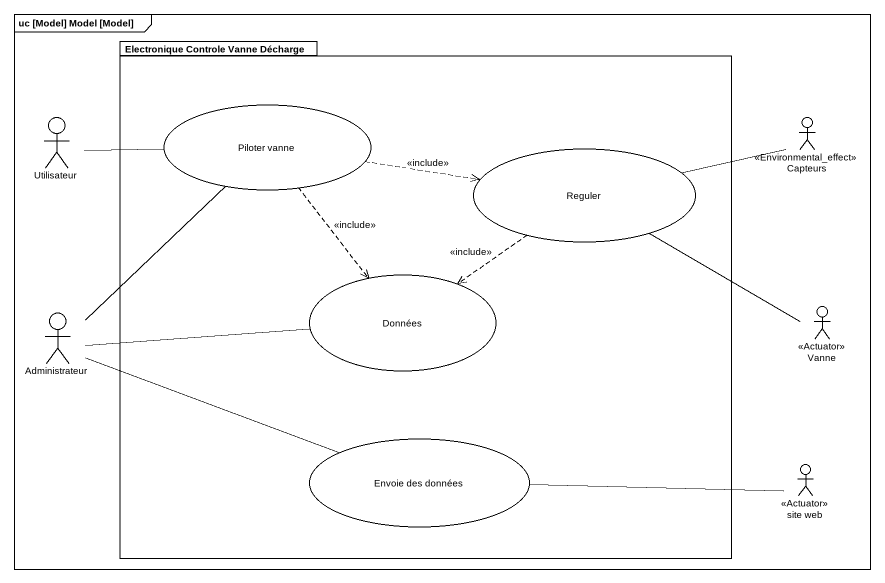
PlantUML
@startuml
mainframe uc [Model] Model [Model]
package "Electronique Controle Vanne Décharge" as Electronique_Controle_Vanne {
  usecase "Piloter vanne" as Piloter_vanne
  usecase Reguler
  usecase Données
  usecase "Envoie des données" as Envoie_des_données
}
actor Utilisateur
actor Capteurs <<Environmental_effect>>
actor Administrateur
actor Vanne <<Actuator>>
actor "site web" as site_web <<Actuator>>
Utilisateur -right- Piloter_vanne
Piloter_vanne .right.> Reguler : <<include>>
Piloter_vanne ..> Données : <<include>>
Capteurs -left- Reguler
Reguler ..> Données : <<include>>
Administrateur -up- Piloter_vanne
Administrateur -right- Données
Administrateur -right- Envoie_des_données
Vanne -left- Reguler
site_web -left- Envoie_des_données
@enduml
